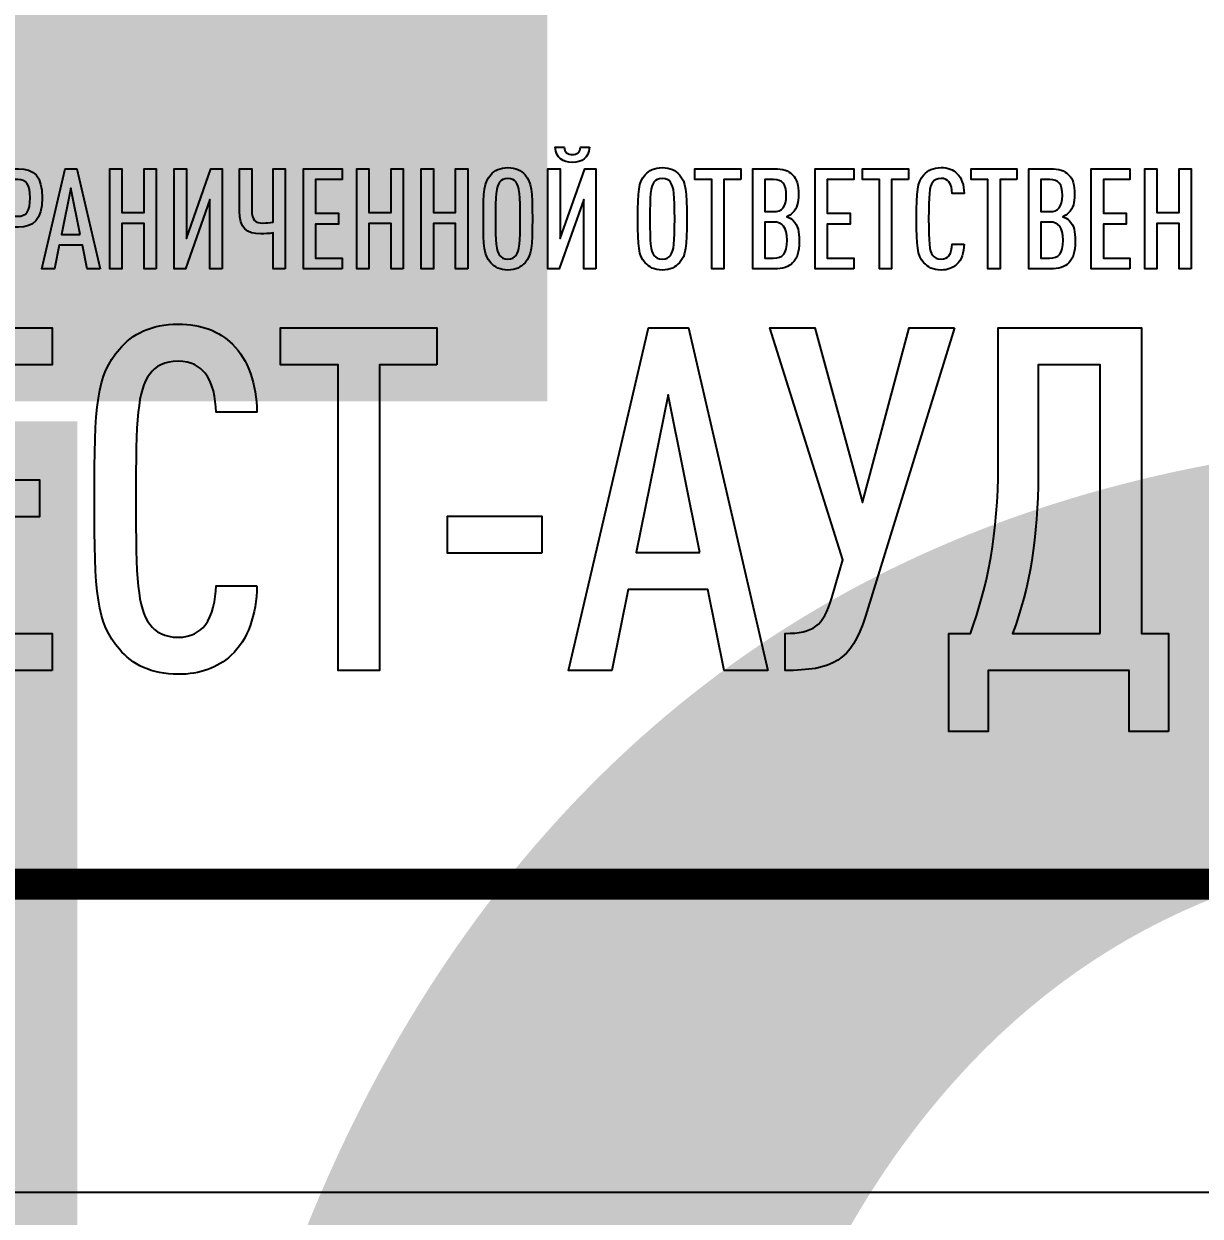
# Model space of a CAD drawing. Header units: metres. Extents: x 1981 to 7362, y 1229 to 3678.
# Drawn here: x 4495.74 to 4514.81, y 2875.72 to 2895.04 of the extents above; entities that cross this region are included whole.
import ezdxf
from ezdxf.enums import TextEntityAlignment as Align

# ---------------------------------------------------------------- set-up
doc = ezdxf.new("R2018")
doc.units = ezdxf.units.M
doc.layers.add('layer 1', color=7, linetype='Continuous')
doc.layers.add('Форматы', color=7, linetype='Continuous')
doc.styles.add('GOST-2.304_Type-B', font='GOST Common.ttf')
doc.styles.get("Standard").update_dxf_attribs({"font": 'GOST Common.ttf'})

# ---------------------------------------------------------------- blocks, each defined once
blk = doc.blocks.new('Лого')
at = {"layer": 'layer 1', "color": 159}
for points, knots in [([(6.6198, 2.3792), (6.6198, 2.3792), (6.5883, 2.3792), (6.5883, 2.3792), (6.5883, 2.3792), (6.5862, 2.3604), (6.5751, 2.3523), (6.5583, 2.3523), (6.5583, 2.3523), (6.5415, 2.3523), (6.5304, 2.3604), (6.5283, 2.3792), (6.5283, 2.3792), (6.5283, 2.3792), (6.4968, 2.3792), (6.4968, 2.3792), (6.4968, 2.3792), (6.4994, 2.3391), (6.5243, 2.3239), (6.5583, 2.3239), (6.5583, 2.3239), (6.5923, 2.3239), (6.6172, 2.3391), (6.6198, 2.3792)], [0, 0, 0, 0, 0.142857, 0.142857, 0.142857, 0.142857, 0.285714, 0.285714, 0.285714, 0.285714, 0.428571, 0.428571, 0.428571, 0.428571, 0.571429, 0.571429, 0.571429, 0.571429, 0.714286, 0.714286, 0.714286, 0.714286, 1, 1, 1, 1]), ([(4.6455, 2.1959), (4.6455, 2.2761), (4.6145, 2.3015), (4.5596, 2.3015), (4.5596, 2.3015), (4.5596, 2.3015), (4.4784, 2.3015), (4.4784, 2.3015), (4.4784, 2.3015), (4.4784, 2.3015), (4.4784, 1.9399), (4.4784, 1.9399), (4.4784, 1.9399), (4.4784, 1.9399), (4.522, 1.9399), (4.522, 1.9399), (4.522, 1.9399), (4.522, 1.9399), (4.522, 2.0907), (4.522, 2.0907), (4.522, 2.0907), (4.522, 2.0907), (4.5596, 2.0907), (4.5596, 2.0907), (4.5596, 2.0907), (4.6135, 2.0907), (4.6455, 2.1166), (4.6455, 2.1959)], [0, 0, 0, 0, 0.125, 0.125, 0.125, 0.125, 0.25, 0.25, 0.25, 0.25, 0.375, 0.375, 0.375, 0.375, 0.5, 0.5, 0.5, 0.5, 0.625, 0.625, 0.625, 0.625, 0.75, 0.75, 0.75, 0.75, 1, 1, 1, 1]), ([(4.8542, 1.9399), (4.8542, 1.9399), (4.7704, 2.3015), (4.7704, 2.3015), (4.7704, 2.3015), (4.7704, 2.3015), (4.7283, 2.3015), (4.7283, 2.3015), (4.7283, 2.3015), (4.7283, 2.3015), (4.6439, 1.9399), (4.6439, 1.9399), (4.6439, 1.9399), (4.6439, 1.9399), (4.6897, 1.9399), (4.6897, 1.9399), (4.6897, 1.9399), (4.6897, 1.9399), (4.7069, 2.0252), (4.7069, 2.0252), (4.7069, 2.0252), (4.7069, 2.0252), (4.7907, 2.0252), (4.7907, 2.0252), (4.7907, 2.0252), (4.7907, 2.0252), (4.808, 1.9399), (4.808, 1.9399), (4.808, 1.9399), (4.808, 1.9399), (4.8542, 1.9399), (4.8542, 1.9399)], [0, 0, 0, 0, 0.111111, 0.111111, 0.111111, 0.111111, 0.222222, 0.222222, 0.222222, 0.222222, 0.333333, 0.333333, 0.333333, 0.333333, 0.444444, 0.444444, 0.444444, 0.444444, 0.555556, 0.555556, 0.555556, 0.555556, 0.666667, 0.666667, 0.666667, 0.666667, 0.777778, 0.777778, 0.777778, 0.777778, 1, 1, 1, 1]), ([(5.0569, 1.9399), (5.0569, 1.9399), (5.0569, 2.3015), (5.0569, 2.3015), (5.0569, 2.3015), (5.0569, 2.3015), (5.0132, 2.3015), (5.0132, 2.3015), (5.0132, 2.3015), (5.0132, 2.3015), (5.0132, 2.1436), (5.0132, 2.1436), (5.0132, 2.1436), (5.0132, 2.1436), (4.933, 2.1436), (4.933, 2.1436), (4.933, 2.1436), (4.933, 2.1436), (4.933, 2.3015), (4.933, 2.3015), (4.933, 2.3015), (4.933, 2.3015), (4.8893, 2.3015), (4.8893, 2.3015), (4.8893, 2.3015), (4.8893, 2.3015), (4.8893, 1.9399), (4.8893, 1.9399), (4.8893, 1.9399), (4.8893, 1.9399), (4.933, 1.9399), (4.933, 1.9399), (4.933, 1.9399), (4.933, 1.9399), (4.933, 2.1039), (4.933, 2.1039), (4.933, 2.1039), (4.933, 2.1039), (5.0132, 2.1039), (5.0132, 2.1039), (5.0132, 2.1039), (5.0132, 2.1039), (5.0132, 1.9399), (5.0132, 1.9399), (5.0132, 1.9399), (5.0132, 1.9399), (5.0569, 1.9399), (5.0569, 1.9399)], [0, 0, 0, 0, 0.076923, 0.076923, 0.076923, 0.076923, 0.153846, 0.153846, 0.153846, 0.153846, 0.230769, 0.230769, 0.230769, 0.230769, 0.307692, 0.307692, 0.307692, 0.307692, 0.384615, 0.384615, 0.384615, 0.384615, 0.461538, 0.461538, 0.461538, 0.461538, 0.538462, 0.538462, 0.538462, 0.538462, 0.615385, 0.615385, 0.615385, 0.615385, 0.692308, 0.692308, 0.692308, 0.692308, 0.769231, 0.769231, 0.769231, 0.769231, 0.846154, 0.846154, 0.846154, 0.846154, 1, 1, 1, 1]), ([(5.2946, 1.9399), (5.2946, 1.9399), (5.2946, 2.3015), (5.2946, 2.3015), (5.2946, 2.3015), (5.2946, 2.3015), (5.2545, 2.3015), (5.2545, 2.3015), (5.2545, 2.3015), (5.2545, 2.3015), (5.1656, 2.0501), (5.1656, 2.0501), (5.1656, 2.0501), (5.1656, 2.0501), (5.1656, 2.3015), (5.1656, 2.3015), (5.1656, 2.3015), (5.1656, 2.3015), (5.1219, 2.3015), (5.1219, 2.3015), (5.1219, 2.3015), (5.1219, 2.3015), (5.1219, 1.9399), (5.1219, 1.9399), (5.1219, 1.9399), (5.1219, 1.9399), (5.1625, 1.9399), (5.1625, 1.9399), (5.1625, 1.9399), (5.1625, 1.9399), (5.2509, 2.1908), (5.2509, 2.1908), (5.2509, 2.1908), (5.2509, 2.1908), (5.2509, 1.9399), (5.2509, 1.9399), (5.2509, 1.9399), (5.2509, 1.9399), (5.2946, 1.9399), (5.2946, 1.9399)], [0, 0, 0, 0, 0.090909, 0.090909, 0.090909, 0.090909, 0.181818, 0.181818, 0.181818, 0.181818, 0.272727, 0.272727, 0.272727, 0.272727, 0.363636, 0.363636, 0.363636, 0.363636, 0.454545, 0.454545, 0.454545, 0.454545, 0.545455, 0.545455, 0.545455, 0.545455, 0.636364, 0.636364, 0.636364, 0.636364, 0.727273, 0.727273, 0.727273, 0.727273, 0.818182, 0.818182, 0.818182, 0.818182, 1, 1, 1, 1]), ([(5.5227, 1.9399), (5.5227, 1.9399), (5.5227, 2.3015), (5.5227, 2.3015), (5.5227, 2.3015), (5.5227, 2.3015), (5.479, 2.3015), (5.479, 2.3015), (5.479, 2.3015), (5.479, 2.3015), (5.479, 2.1085), (5.479, 2.1085), (5.479, 2.1085), (5.4658, 2.1065), (5.4546, 2.1055), (5.4404, 2.1055), (5.4404, 2.1055), (5.4165, 2.1055), (5.4013, 2.1141), (5.4013, 2.1532), (5.4013, 2.1532), (5.4013, 2.1532), (5.4013, 2.3015), (5.4013, 2.3015), (5.4013, 2.3015), (5.4013, 2.3015), (5.3576, 2.3015), (5.3576, 2.3015), (5.3576, 2.3015), (5.3576, 2.3015), (5.3576, 2.1486), (5.3576, 2.1486), (5.3576, 2.1486), (5.3576, 2.0867), (5.384, 2.0664), (5.4338, 2.0664), (5.4338, 2.0664), (5.4485, 2.0664), (5.4627, 2.0674), (5.479, 2.0699), (5.479, 2.0699), (5.479, 2.0699), (5.479, 1.9399), (5.479, 1.9399), (5.479, 1.9399), (5.479, 1.9399), (5.5227, 1.9399), (5.5227, 1.9399)], [0, 0, 0, 0, 0.076923, 0.076923, 0.076923, 0.076923, 0.153846, 0.153846, 0.153846, 0.153846, 0.230769, 0.230769, 0.230769, 0.230769, 0.307692, 0.307692, 0.307692, 0.307692, 0.384615, 0.384615, 0.384615, 0.384615, 0.461538, 0.461538, 0.461538, 0.461538, 0.538462, 0.538462, 0.538462, 0.538462, 0.615385, 0.615385, 0.615385, 0.615385, 0.692308, 0.692308, 0.692308, 0.692308, 0.769231, 0.769231, 0.769231, 0.769231, 0.846154, 0.846154, 0.846154, 0.846154, 1, 1, 1, 1]), ([(5.7273, 1.9399), (5.7273, 1.9399), (5.7273, 1.979), (5.7273, 1.979), (5.7273, 1.979), (5.7273, 1.979), (5.6314, 1.979), (5.6314, 1.979), (5.6314, 1.979), (5.6314, 1.979), (5.6314, 2.1019), (5.6314, 2.1019), (5.6314, 2.1019), (5.6314, 2.1019), (5.7141, 2.1019), (5.7141, 2.1019), (5.7141, 2.1019), (5.7141, 2.1019), (5.7141, 2.141), (5.7141, 2.141), (5.7141, 2.141), (5.7141, 2.141), (5.6314, 2.141), (5.6314, 2.141), (5.6314, 2.141), (5.6314, 2.141), (5.6314, 2.2624), (5.6314, 2.2624), (5.6314, 2.2624), (5.6314, 2.2624), (5.7273, 2.2624), (5.7273, 2.2624), (5.7273, 2.2624), (5.7273, 2.2624), (5.7273, 2.3015), (5.7273, 2.3015), (5.7273, 2.3015), (5.7273, 2.3015), (5.5877, 2.3015), (5.5877, 2.3015), (5.5877, 2.3015), (5.5877, 2.3015), (5.5877, 1.9399), (5.5877, 1.9399), (5.5877, 1.9399), (5.5877, 1.9399), (5.7273, 1.9399), (5.7273, 1.9399)], [0, 0, 0, 0, 0.076923, 0.076923, 0.076923, 0.076923, 0.153846, 0.153846, 0.153846, 0.153846, 0.230769, 0.230769, 0.230769, 0.230769, 0.307692, 0.307692, 0.307692, 0.307692, 0.384615, 0.384615, 0.384615, 0.384615, 0.461538, 0.461538, 0.461538, 0.461538, 0.538462, 0.538462, 0.538462, 0.538462, 0.615385, 0.615385, 0.615385, 0.615385, 0.692308, 0.692308, 0.692308, 0.692308, 0.769231, 0.769231, 0.769231, 0.769231, 0.846154, 0.846154, 0.846154, 0.846154, 1, 1, 1, 1]), ([(5.9483, 1.9399), (5.9483, 1.9399), (5.9483, 2.3015), (5.9483, 2.3015), (5.9483, 2.3015), (5.9483, 2.3015), (5.9046, 2.3015), (5.9046, 2.3015), (5.9046, 2.3015), (5.9046, 2.3015), (5.9046, 2.1436), (5.9046, 2.1436), (5.9046, 2.1436), (5.9046, 2.1436), (5.8244, 2.1436), (5.8244, 2.1436), (5.8244, 2.1436), (5.8244, 2.1436), (5.8244, 2.3015), (5.8244, 2.3015), (5.8244, 2.3015), (5.8244, 2.3015), (5.7807, 2.3015), (5.7807, 2.3015), (5.7807, 2.3015), (5.7807, 2.3015), (5.7807, 1.9399), (5.7807, 1.9399), (5.7807, 1.9399), (5.7807, 1.9399), (5.8244, 1.9399), (5.8244, 1.9399), (5.8244, 1.9399), (5.8244, 1.9399), (5.8244, 2.1039), (5.8244, 2.1039), (5.8244, 2.1039), (5.8244, 2.1039), (5.9046, 2.1039), (5.9046, 2.1039), (5.9046, 2.1039), (5.9046, 2.1039), (5.9046, 1.9399), (5.9046, 1.9399), (5.9046, 1.9399), (5.9046, 1.9399), (5.9483, 1.9399), (5.9483, 1.9399)], [0, 0, 0, 0, 0.076923, 0.076923, 0.076923, 0.076923, 0.153846, 0.153846, 0.153846, 0.153846, 0.230769, 0.230769, 0.230769, 0.230769, 0.307692, 0.307692, 0.307692, 0.307692, 0.384615, 0.384615, 0.384615, 0.384615, 0.461538, 0.461538, 0.461538, 0.461538, 0.538462, 0.538462, 0.538462, 0.538462, 0.615385, 0.615385, 0.615385, 0.615385, 0.692308, 0.692308, 0.692308, 0.692308, 0.769231, 0.769231, 0.769231, 0.769231, 0.846154, 0.846154, 0.846154, 0.846154, 1, 1, 1, 1]), ([(6.1809, 1.9399), (6.1809, 1.9399), (6.1809, 2.3015), (6.1809, 2.3015), (6.1809, 2.3015), (6.1809, 2.3015), (6.1372, 2.3015), (6.1372, 2.3015), (6.1372, 2.3015), (6.1372, 2.3015), (6.1372, 2.1436), (6.1372, 2.1436), (6.1372, 2.1436), (6.1372, 2.1436), (6.057, 2.1436), (6.057, 2.1436), (6.057, 2.1436), (6.057, 2.1436), (6.057, 2.3015), (6.057, 2.3015), (6.057, 2.3015), (6.057, 2.3015), (6.0133, 2.3015), (6.0133, 2.3015), (6.0133, 2.3015), (6.0133, 2.3015), (6.0133, 1.9399), (6.0133, 1.9399), (6.0133, 1.9399), (6.0133, 1.9399), (6.057, 1.9399), (6.057, 1.9399), (6.057, 1.9399), (6.057, 1.9399), (6.057, 2.1039), (6.057, 2.1039), (6.057, 2.1039), (6.057, 2.1039), (6.1372, 2.1039), (6.1372, 2.1039), (6.1372, 2.1039), (6.1372, 2.1039), (6.1372, 1.9399), (6.1372, 1.9399), (6.1372, 1.9399), (6.1372, 1.9399), (6.1809, 1.9399), (6.1809, 1.9399)], [0, 0, 0, 0, 0.076923, 0.076923, 0.076923, 0.076923, 0.153846, 0.153846, 0.153846, 0.153846, 0.230769, 0.230769, 0.230769, 0.230769, 0.307692, 0.307692, 0.307692, 0.307692, 0.384615, 0.384615, 0.384615, 0.384615, 0.461538, 0.461538, 0.461538, 0.461538, 0.538462, 0.538462, 0.538462, 0.538462, 0.615385, 0.615385, 0.615385, 0.615385, 0.692308, 0.692308, 0.692308, 0.692308, 0.769231, 0.769231, 0.769231, 0.769231, 0.846154, 0.846154, 0.846154, 0.846154, 1, 1, 1, 1]), ([(6.4141, 2.1207), (6.4141, 2.2208), (6.411, 2.2533), (6.3877, 2.2792), (6.3877, 2.2792), (6.3734, 2.2949), (6.3541, 2.3056), (6.3257, 2.3056), (6.3257, 2.3056), (6.2972, 2.3056), (6.2779, 2.2949), (6.2637, 2.2792), (6.2637, 2.2792), (6.2404, 2.2533), (6.2373, 2.2208), (6.2373, 2.1207), (6.2373, 2.1207), (6.2373, 2.0206), (6.2404, 1.9881), (6.2637, 1.9622), (6.2637, 1.9622), (6.2779, 1.9465), (6.2972, 1.9358), (6.3257, 1.9358), (6.3257, 1.9358), (6.3541, 1.9358), (6.3734, 1.9465), (6.3877, 1.9622), (6.3877, 1.9622), (6.411, 1.9881), (6.4141, 2.0206), (6.4141, 2.1207)], [0, 0, 0, 0, 0.111111, 0.111111, 0.111111, 0.111111, 0.222222, 0.222222, 0.222222, 0.222222, 0.333333, 0.333333, 0.333333, 0.333333, 0.444444, 0.444444, 0.444444, 0.444444, 0.555556, 0.555556, 0.555556, 0.555556, 0.666667, 0.666667, 0.666667, 0.666667, 0.777778, 0.777778, 0.777778, 0.777778, 1, 1, 1, 1]), ([(6.6431, 1.9399), (6.6431, 1.9399), (6.6431, 2.3015), (6.6431, 2.3015), (6.6431, 2.3015), (6.6431, 2.3015), (6.603, 2.3015), (6.603, 2.3015), (6.603, 2.3015), (6.603, 2.3015), (6.5141, 2.0501), (6.5141, 2.0501), (6.5141, 2.0501), (6.5141, 2.0501), (6.5141, 2.3015), (6.5141, 2.3015), (6.5141, 2.3015), (6.5141, 2.3015), (6.4704, 2.3015), (6.4704, 2.3015), (6.4704, 2.3015), (6.4704, 2.3015), (6.4704, 1.9399), (6.4704, 1.9399), (6.4704, 1.9399), (6.4704, 1.9399), (6.5111, 1.9399), (6.5111, 1.9399), (6.5111, 1.9399), (6.5111, 1.9399), (6.5994, 2.1908), (6.5994, 2.1908), (6.5994, 2.1908), (6.5994, 2.1908), (6.5994, 1.9399), (6.5994, 1.9399), (6.5994, 1.9399), (6.5994, 1.9399), (6.6431, 1.9399), (6.6431, 1.9399)], [0, 0, 0, 0, 0.090909, 0.090909, 0.090909, 0.090909, 0.181818, 0.181818, 0.181818, 0.181818, 0.272727, 0.272727, 0.272727, 0.272727, 0.363636, 0.363636, 0.363636, 0.363636, 0.454545, 0.454545, 0.454545, 0.454545, 0.545455, 0.545455, 0.545455, 0.545455, 0.636364, 0.636364, 0.636364, 0.636364, 0.727273, 0.727273, 0.727273, 0.727273, 0.818182, 0.818182, 0.818182, 0.818182, 1, 1, 1, 1]), ([(6.9712, 2.1207), (6.9712, 2.2208), (6.9682, 2.2533), (6.9448, 2.2792), (6.9448, 2.2792), (6.9306, 2.2949), (6.9113, 2.3056), (6.8829, 2.3056), (6.8829, 2.3056), (6.8544, 2.3056), (6.8351, 2.2949), (6.8209, 2.2792), (6.8209, 2.2792), (6.7975, 2.2533), (6.7945, 2.2208), (6.7945, 2.1207), (6.7945, 2.1207), (6.7945, 2.0206), (6.7975, 1.9881), (6.8209, 1.9622), (6.8209, 1.9622), (6.8351, 1.9465), (6.8544, 1.9358), (6.8829, 1.9358), (6.8829, 1.9358), (6.9113, 1.9358), (6.9306, 1.9465), (6.9448, 1.9622), (6.9448, 1.9622), (6.9682, 1.9881), (6.9712, 2.0206), (6.9712, 2.1207)], [0, 0, 0, 0, 0.111111, 0.111111, 0.111111, 0.111111, 0.222222, 0.222222, 0.222222, 0.222222, 0.333333, 0.333333, 0.333333, 0.333333, 0.444444, 0.444444, 0.444444, 0.444444, 0.555556, 0.555556, 0.555556, 0.555556, 0.666667, 0.666667, 0.666667, 0.666667, 0.777778, 0.777778, 0.777778, 0.777778, 1, 1, 1, 1]), ([(7.1658, 2.2624), (7.1658, 2.2624), (7.1658, 2.3015), (7.1658, 2.3015), (7.1658, 2.3015), (7.1658, 2.3015), (7.0007, 2.3015), (7.0007, 2.3015), (7.0007, 2.3015), (7.0007, 2.3015), (7.0007, 2.2624), (7.0007, 2.2624), (7.0007, 2.2624), (7.0007, 2.2624), (7.0617, 2.2624), (7.0617, 2.2624), (7.0617, 2.2624), (7.0617, 2.2624), (7.0617, 1.9399), (7.0617, 1.9399), (7.0617, 1.9399), (7.0617, 1.9399), (7.1053, 1.9399), (7.1053, 1.9399), (7.1053, 1.9399), (7.1053, 1.9399), (7.1053, 2.2624), (7.1053, 2.2624), (7.1053, 2.2624), (7.1053, 2.2624), (7.1658, 2.2624), (7.1658, 2.2624)], [0, 0, 0, 0, 0.111111, 0.111111, 0.111111, 0.111111, 0.222222, 0.222222, 0.222222, 0.222222, 0.333333, 0.333333, 0.333333, 0.333333, 0.444444, 0.444444, 0.444444, 0.444444, 0.555556, 0.555556, 0.555556, 0.555556, 0.666667, 0.666667, 0.666667, 0.666667, 0.777778, 0.777778, 0.777778, 0.777778, 1, 1, 1, 1]), ([(7.3766, 2.0415), (7.3766, 2.0725), (7.3735, 2.0968), (7.3547, 2.1151), (7.3547, 2.1151), (7.3486, 2.1207), (7.3405, 2.1258), (7.3324, 2.1283), (7.3324, 2.1283), (7.3395, 2.1314), (7.3466, 2.1359), (7.3527, 2.142), (7.3527, 2.142), (7.3705, 2.1593), (7.374, 2.1806), (7.374, 2.2065), (7.374, 2.2065), (7.374, 2.2457), (7.3684, 2.2634), (7.3527, 2.2797), (7.3527, 2.2797), (7.338, 2.2949), (7.3187, 2.3015), (7.2867, 2.3015), (7.2867, 2.3015), (7.2867, 2.3015), (7.209, 2.3015), (7.209, 2.3015), (7.209, 2.3015), (7.209, 2.3015), (7.209, 1.9399), (7.209, 1.9399), (7.209, 1.9399), (7.209, 1.9399), (7.2867, 1.9399), (7.2867, 1.9399), (7.2867, 1.9399), (7.3187, 1.9399), (7.3385, 1.9465), (7.3532, 1.9617), (7.3532, 1.9617), (7.3695, 1.9785), (7.3766, 1.9978), (7.3766, 2.0415)], [0, 0, 0, 0, 0.083333, 0.083333, 0.083333, 0.083333, 0.166667, 0.166667, 0.166667, 0.166667, 0.25, 0.25, 0.25, 0.25, 0.333333, 0.333333, 0.333333, 0.333333, 0.416667, 0.416667, 0.416667, 0.416667, 0.5, 0.5, 0.5, 0.5, 0.583333, 0.583333, 0.583333, 0.583333, 0.666667, 0.666667, 0.666667, 0.666667, 0.75, 0.75, 0.75, 0.75, 0.833333, 0.833333, 0.833333, 0.833333, 1, 1, 1, 1]), ([(7.5741, 1.9399), (7.5741, 1.9399), (7.5741, 1.979), (7.5741, 1.979), (7.5741, 1.979), (7.5741, 1.979), (7.4782, 1.979), (7.4782, 1.979), (7.4782, 1.979), (7.4782, 1.979), (7.4782, 2.1019), (7.4782, 2.1019), (7.4782, 2.1019), (7.4782, 2.1019), (7.5609, 2.1019), (7.5609, 2.1019), (7.5609, 2.1019), (7.5609, 2.1019), (7.5609, 2.141), (7.5609, 2.141), (7.5609, 2.141), (7.5609, 2.141), (7.4782, 2.141), (7.4782, 2.141), (7.4782, 2.141), (7.4782, 2.141), (7.4782, 2.2624), (7.4782, 2.2624), (7.4782, 2.2624), (7.4782, 2.2624), (7.5741, 2.2624), (7.5741, 2.2624), (7.5741, 2.2624), (7.5741, 2.2624), (7.5741, 2.3015), (7.5741, 2.3015), (7.5741, 2.3015), (7.5741, 2.3015), (7.4345, 2.3015), (7.4345, 2.3015), (7.4345, 2.3015), (7.4345, 2.3015), (7.4345, 1.9399), (7.4345, 1.9399), (7.4345, 1.9399), (7.4345, 1.9399), (7.5741, 1.9399), (7.5741, 1.9399)], [0, 0, 0, 0, 0.076923, 0.076923, 0.076923, 0.076923, 0.153846, 0.153846, 0.153846, 0.153846, 0.230769, 0.230769, 0.230769, 0.230769, 0.307692, 0.307692, 0.307692, 0.307692, 0.384615, 0.384615, 0.384615, 0.384615, 0.461538, 0.461538, 0.461538, 0.461538, 0.538462, 0.538462, 0.538462, 0.538462, 0.615385, 0.615385, 0.615385, 0.615385, 0.692308, 0.692308, 0.692308, 0.692308, 0.769231, 0.769231, 0.769231, 0.769231, 0.846154, 0.846154, 0.846154, 0.846154, 1, 1, 1, 1]), ([(7.7707, 2.2624), (7.7707, 2.2624), (7.7707, 2.3015), (7.7707, 2.3015), (7.7707, 2.3015), (7.7707, 2.3015), (7.6056, 2.3015), (7.6056, 2.3015), (7.6056, 2.3015), (7.6056, 2.3015), (7.6056, 2.2624), (7.6056, 2.2624), (7.6056, 2.2624), (7.6056, 2.2624), (7.6666, 2.2624), (7.6666, 2.2624), (7.6666, 2.2624), (7.6666, 2.2624), (7.6666, 1.9399), (7.6666, 1.9399), (7.6666, 1.9399), (7.6666, 1.9399), (7.7103, 1.9399), (7.7103, 1.9399), (7.7103, 1.9399), (7.7103, 1.9399), (7.7103, 2.2624), (7.7103, 2.2624), (7.7103, 2.2624), (7.7103, 2.2624), (7.7707, 2.2624), (7.7707, 2.2624)], [0, 0, 0, 0, 0.111111, 0.111111, 0.111111, 0.111111, 0.222222, 0.222222, 0.222222, 0.222222, 0.333333, 0.333333, 0.333333, 0.333333, 0.444444, 0.444444, 0.444444, 0.444444, 0.555556, 0.555556, 0.555556, 0.555556, 0.666667, 0.666667, 0.666667, 0.666667, 0.777778, 0.777778, 0.777778, 0.777778, 1, 1, 1, 1]), ([(7.9719, 2.0293), (7.9719, 2.0293), (7.9287, 2.0293), (7.9287, 2.0293), (7.9287, 2.0293), (7.9282, 2.014), (7.9251, 1.9983), (7.917, 1.9876), (7.917, 1.9876), (7.9114, 1.9805), (7.9023, 1.9749), (7.8886, 1.9749), (7.8886, 1.9749), (7.8743, 1.9749), (7.8647, 1.9805), (7.8586, 1.9886), (7.8586, 1.9886), (7.8459, 2.0059), (7.8439, 2.0349), (7.8439, 2.1207), (7.8439, 2.1207), (7.8439, 2.2065), (7.8459, 2.2355), (7.8586, 2.2528), (7.8586, 2.2528), (7.8647, 2.2609), (7.8743, 2.2665), (7.8886, 2.2665), (7.8886, 2.2665), (7.9023, 2.2665), (7.9114, 2.2609), (7.917, 2.2538), (7.917, 2.2538), (7.9256, 2.2431), (7.9282, 2.2279), (7.9287, 2.2126), (7.9287, 2.2126), (7.9287, 2.2126), (7.9719, 2.2126), (7.9719, 2.2126), (7.9719, 2.2126), (7.9713, 2.2421), (7.9627, 2.268), (7.946, 2.2843), (7.946, 2.2843), (7.9317, 2.298), (7.914, 2.3056), (7.8886, 2.3056), (7.8886, 2.3056), (7.8601, 2.3056), (7.8403, 2.2949), (7.8266, 2.2792), (7.8266, 2.2792), (7.8027, 2.2517), (7.8002, 2.2208), (7.8002, 2.1207), (7.8002, 2.1207), (7.8002, 2.0206), (7.8027, 1.9897), (7.8266, 1.9622), (7.8266, 1.9622), (7.8403, 1.9465), (7.8601, 1.9358), (7.8886, 1.9358), (7.8886, 1.9358), (7.9124, 1.9358), (7.9302, 1.9429), (7.9444, 1.9556), (7.9444, 1.9556), (7.9622, 1.9719), (7.9713, 1.9988), (7.9719, 2.0293)], [0, 0, 0, 0, 0.052632, 0.052632, 0.052632, 0.052632, 0.105263, 0.105263, 0.105263, 0.105263, 0.157895, 0.157895, 0.157895, 0.157895, 0.210526, 0.210526, 0.210526, 0.210526, 0.263158, 0.263158, 0.263158, 0.263158, 0.315789, 0.315789, 0.315789, 0.315789, 0.368421, 0.368421, 0.368421, 0.368421, 0.421053, 0.421053, 0.421053, 0.421053, 0.473684, 0.473684, 0.473684, 0.473684, 0.526316, 0.526316, 0.526316, 0.526316, 0.578947, 0.578947, 0.578947, 0.578947, 0.631579, 0.631579, 0.631579, 0.631579, 0.684211, 0.684211, 0.684211, 0.684211, 0.736842, 0.736842, 0.736842, 0.736842, 0.789474, 0.789474, 0.789474, 0.789474, 0.842105, 0.842105, 0.842105, 0.842105, 0.894737, 0.894737, 0.894737, 0.894737, 1, 1, 1, 1]), ([(8.1618, 2.2624), (8.1618, 2.2624), (8.1618, 2.3015), (8.1618, 2.3015), (8.1618, 2.3015), (8.1618, 2.3015), (7.9967, 2.3015), (7.9967, 2.3015), (7.9967, 2.3015), (7.9967, 2.3015), (7.9967, 2.2624), (7.9967, 2.2624), (7.9967, 2.2624), (7.9967, 2.2624), (8.0577, 2.2624), (8.0577, 2.2624), (8.0577, 2.2624), (8.0577, 2.2624), (8.0577, 1.9399), (8.0577, 1.9399), (8.0577, 1.9399), (8.0577, 1.9399), (8.1014, 1.9399), (8.1014, 1.9399), (8.1014, 1.9399), (8.1014, 1.9399), (8.1014, 2.2624), (8.1014, 2.2624), (8.1014, 2.2624), (8.1014, 2.2624), (8.1618, 2.2624), (8.1618, 2.2624)], [0, 0, 0, 0, 0.111111, 0.111111, 0.111111, 0.111111, 0.222222, 0.222222, 0.222222, 0.222222, 0.333333, 0.333333, 0.333333, 0.333333, 0.444444, 0.444444, 0.444444, 0.444444, 0.555556, 0.555556, 0.555556, 0.555556, 0.666667, 0.666667, 0.666667, 0.666667, 0.777778, 0.777778, 0.777778, 0.777778, 1, 1, 1, 1]), ([(8.3726, 2.0415), (8.3726, 2.0725), (8.3696, 2.0968), (8.3508, 2.1151), (8.3508, 2.1151), (8.3447, 2.1207), (8.3365, 2.1258), (8.3284, 2.1283), (8.3284, 2.1283), (8.3355, 2.1314), (8.3426, 2.1359), (8.3487, 2.142), (8.3487, 2.142), (8.3665, 2.1593), (8.3701, 2.1806), (8.3701, 2.2065), (8.3701, 2.2065), (8.3701, 2.2457), (8.3645, 2.2634), (8.3487, 2.2797), (8.3487, 2.2797), (8.334, 2.2949), (8.3147, 2.3015), (8.2827, 2.3015), (8.2827, 2.3015), (8.2827, 2.3015), (8.205, 2.3015), (8.205, 2.3015), (8.205, 2.3015), (8.205, 2.3015), (8.205, 1.9399), (8.205, 1.9399), (8.205, 1.9399), (8.205, 1.9399), (8.2827, 1.9399), (8.2827, 1.9399), (8.2827, 1.9399), (8.3147, 1.9399), (8.3345, 1.9465), (8.3492, 1.9617), (8.3492, 1.9617), (8.3655, 1.9785), (8.3726, 1.9978), (8.3726, 2.0415)], [0, 0, 0, 0, 0.083333, 0.083333, 0.083333, 0.083333, 0.166667, 0.166667, 0.166667, 0.166667, 0.25, 0.25, 0.25, 0.25, 0.333333, 0.333333, 0.333333, 0.333333, 0.416667, 0.416667, 0.416667, 0.416667, 0.5, 0.5, 0.5, 0.5, 0.583333, 0.583333, 0.583333, 0.583333, 0.666667, 0.666667, 0.666667, 0.666667, 0.75, 0.75, 0.75, 0.75, 0.833333, 0.833333, 0.833333, 0.833333, 1, 1, 1, 1]), ([(8.5702, 1.9399), (8.5702, 1.9399), (8.5702, 1.979), (8.5702, 1.979), (8.5702, 1.979), (8.5702, 1.979), (8.4742, 1.979), (8.4742, 1.979), (8.4742, 1.979), (8.4742, 1.979), (8.4742, 2.1019), (8.4742, 2.1019), (8.4742, 2.1019), (8.4742, 2.1019), (8.557, 2.1019), (8.557, 2.1019), (8.557, 2.1019), (8.557, 2.1019), (8.557, 2.141), (8.557, 2.141), (8.557, 2.141), (8.557, 2.141), (8.4742, 2.141), (8.4742, 2.141), (8.4742, 2.141), (8.4742, 2.141), (8.4742, 2.2624), (8.4742, 2.2624), (8.4742, 2.2624), (8.4742, 2.2624), (8.5702, 2.2624), (8.5702, 2.2624), (8.5702, 2.2624), (8.5702, 2.2624), (8.5702, 2.3015), (8.5702, 2.3015), (8.5702, 2.3015), (8.5702, 2.3015), (8.4305, 2.3015), (8.4305, 2.3015), (8.4305, 2.3015), (8.4305, 2.3015), (8.4305, 1.9399), (8.4305, 1.9399), (8.4305, 1.9399), (8.4305, 1.9399), (8.5702, 1.9399), (8.5702, 1.9399)], [0, 0, 0, 0, 0.076923, 0.076923, 0.076923, 0.076923, 0.153846, 0.153846, 0.153846, 0.153846, 0.230769, 0.230769, 0.230769, 0.230769, 0.307692, 0.307692, 0.307692, 0.307692, 0.384615, 0.384615, 0.384615, 0.384615, 0.461538, 0.461538, 0.461538, 0.461538, 0.538462, 0.538462, 0.538462, 0.538462, 0.615385, 0.615385, 0.615385, 0.615385, 0.692308, 0.692308, 0.692308, 0.692308, 0.769231, 0.769231, 0.769231, 0.769231, 0.846154, 0.846154, 0.846154, 0.846154, 1, 1, 1, 1]), ([(8.7911, 1.9399), (8.7911, 1.9399), (8.7911, 2.3015), (8.7911, 2.3015), (8.7911, 2.3015), (8.7911, 2.3015), (8.7474, 2.3015), (8.7474, 2.3015), (8.7474, 2.3015), (8.7474, 2.3015), (8.7474, 2.1436), (8.7474, 2.1436), (8.7474, 2.1436), (8.7474, 2.1436), (8.6672, 2.1436), (8.6672, 2.1436), (8.6672, 2.1436), (8.6672, 2.1436), (8.6672, 2.3015), (8.6672, 2.3015), (8.6672, 2.3015), (8.6672, 2.3015), (8.6235, 2.3015), (8.6235, 2.3015), (8.6235, 2.3015), (8.6235, 2.3015), (8.6235, 1.9399), (8.6235, 1.9399), (8.6235, 1.9399), (8.6235, 1.9399), (8.6672, 1.9399), (8.6672, 1.9399), (8.6672, 1.9399), (8.6672, 1.9399), (8.6672, 2.1039), (8.6672, 2.1039), (8.6672, 2.1039), (8.6672, 2.1039), (8.7474, 2.1039), (8.7474, 2.1039), (8.7474, 2.1039), (8.7474, 2.1039), (8.7474, 1.9399), (8.7474, 1.9399), (8.7474, 1.9399), (8.7474, 1.9399), (8.7911, 1.9399), (8.7911, 1.9399)], [0, 0, 0, 0, 0.076923, 0.076923, 0.076923, 0.076923, 0.153846, 0.153846, 0.153846, 0.153846, 0.230769, 0.230769, 0.230769, 0.230769, 0.307692, 0.307692, 0.307692, 0.307692, 0.384615, 0.384615, 0.384615, 0.384615, 0.461538, 0.461538, 0.461538, 0.461538, 0.538462, 0.538462, 0.538462, 0.538462, 0.615385, 0.615385, 0.615385, 0.615385, 0.692308, 0.692308, 0.692308, 0.692308, 0.769231, 0.769231, 0.769231, 0.769231, 0.846154, 0.846154, 0.846154, 0.846154, 1, 1, 1, 1]), ([(4.6018, 2.1959), (4.6018, 2.1476), (4.5876, 2.1298), (4.5581, 2.1298), (4.5581, 2.1298), (4.5581, 2.1298), (4.522, 2.1298), (4.522, 2.1298), (4.522, 2.1298), (4.522, 2.1298), (4.522, 2.2624), (4.522, 2.2624), (4.522, 2.2624), (4.522, 2.2624), (4.5581, 2.2624), (4.5581, 2.2624), (4.5581, 2.2624), (4.5876, 2.2624), (4.6018, 2.2446), (4.6018, 2.1959)], [0, 0, 0, 0, 0.166667, 0.166667, 0.166667, 0.166667, 0.333333, 0.333333, 0.333333, 0.333333, 0.5, 0.5, 0.5, 0.5, 0.666667, 0.666667, 0.666667, 0.666667, 1, 1, 1, 1]), ([(6.3704, 2.1207), (6.3704, 2.0349), (6.3678, 2.0059), (6.3551, 1.9886), (6.3551, 1.9886), (6.349, 1.9805), (6.3399, 1.9749), (6.3257, 1.9749), (6.3257, 1.9749), (6.3115, 1.9749), (6.3018, 1.9805), (6.2957, 1.9886), (6.2957, 1.9886), (6.283, 2.0059), (6.281, 2.0349), (6.281, 2.1207), (6.281, 2.1207), (6.281, 2.2065), (6.283, 2.2355), (6.2957, 2.2528), (6.2957, 2.2528), (6.3018, 2.2609), (6.3115, 2.2665), (6.3257, 2.2665), (6.3257, 2.2665), (6.3399, 2.2665), (6.349, 2.2609), (6.3551, 2.2528), (6.3551, 2.2528), (6.3678, 2.2355), (6.3704, 2.2065), (6.3704, 2.1207)], [0, 0, 0, 0, 0.111111, 0.111111, 0.111111, 0.111111, 0.222222, 0.222222, 0.222222, 0.222222, 0.333333, 0.333333, 0.333333, 0.333333, 0.444444, 0.444444, 0.444444, 0.444444, 0.555556, 0.555556, 0.555556, 0.555556, 0.666667, 0.666667, 0.666667, 0.666667, 0.777778, 0.777778, 0.777778, 0.777778, 1, 1, 1, 1]), ([(6.9276, 2.1207), (6.9276, 2.0349), (6.925, 2.0059), (6.9123, 1.9886), (6.9123, 1.9886), (6.9062, 1.9805), (6.8971, 1.9749), (6.8829, 1.9749), (6.8829, 1.9749), (6.8686, 1.9749), (6.859, 1.9805), (6.8529, 1.9886), (6.8529, 1.9886), (6.8402, 2.0059), (6.8382, 2.0349), (6.8382, 2.1207), (6.8382, 2.1207), (6.8382, 2.2065), (6.8402, 2.2355), (6.8529, 2.2528), (6.8529, 2.2528), (6.859, 2.2609), (6.8686, 2.2665), (6.8829, 2.2665), (6.8829, 2.2665), (6.8971, 2.2665), (6.9062, 2.2609), (6.9123, 2.2528), (6.9123, 2.2528), (6.925, 2.2355), (6.9276, 2.2065), (6.9276, 2.1207)], [0, 0, 0, 0, 0.111111, 0.111111, 0.111111, 0.111111, 0.222222, 0.222222, 0.222222, 0.222222, 0.333333, 0.333333, 0.333333, 0.333333, 0.444444, 0.444444, 0.444444, 0.444444, 0.555556, 0.555556, 0.555556, 0.555556, 0.666667, 0.666667, 0.666667, 0.666667, 0.777778, 0.777778, 0.777778, 0.777778, 1, 1, 1, 1]), ([(7.3303, 2.2045), (7.3303, 2.1634), (7.3156, 2.1466), (7.2846, 2.1466), (7.2846, 2.1466), (7.2846, 2.1466), (7.2526, 2.1466), (7.2526, 2.1466), (7.2526, 2.1466), (7.2526, 2.1466), (7.2526, 2.2624), (7.2526, 2.2624), (7.2526, 2.2624), (7.2526, 2.2624), (7.2846, 2.2624), (7.2846, 2.2624), (7.2846, 2.2624), (7.3161, 2.2624), (7.3303, 2.2482), (7.3303, 2.2045)], [0, 0, 0, 0, 0.166667, 0.166667, 0.166667, 0.166667, 0.333333, 0.333333, 0.333333, 0.333333, 0.5, 0.5, 0.5, 0.5, 0.666667, 0.666667, 0.666667, 0.666667, 1, 1, 1, 1]), ([(8.3264, 2.2045), (8.3264, 2.1634), (8.3117, 2.1466), (8.2807, 2.1466), (8.2807, 2.1466), (8.2807, 2.1466), (8.2487, 2.1466), (8.2487, 2.1466), (8.2487, 2.1466), (8.2487, 2.1466), (8.2487, 2.2624), (8.2487, 2.2624), (8.2487, 2.2624), (8.2487, 2.2624), (8.2807, 2.2624), (8.2807, 2.2624), (8.2807, 2.2624), (8.3122, 2.2624), (8.3264, 2.2482), (8.3264, 2.2045)], [0, 0, 0, 0, 0.166667, 0.166667, 0.166667, 0.166667, 0.333333, 0.333333, 0.333333, 0.333333, 0.5, 0.5, 0.5, 0.5, 0.666667, 0.666667, 0.666667, 0.666667, 1, 1, 1, 1]), ([(4.7826, 2.0643), (4.7826, 2.0643), (4.7151, 2.0643), (4.7151, 2.0643), (4.7151, 2.0643), (4.7151, 2.0643), (4.7491, 2.2309), (4.7491, 2.2309), (4.7491, 2.2309), (4.7491, 2.2309), (4.7826, 2.0643), (4.7826, 2.0643)], [0, 0, 0, 0, 0.25, 0.25, 0.25, 0.25, 0.5, 0.5, 0.5, 0.5, 1, 1, 1, 1]), ([(7.3329, 2.044), (7.3329, 1.9942), (7.3171, 1.979), (7.2841, 1.979), (7.2841, 1.979), (7.2841, 1.979), (7.2526, 1.979), (7.2526, 1.979), (7.2526, 1.979), (7.2526, 1.979), (7.2526, 2.109), (7.2526, 2.109), (7.2526, 2.109), (7.2526, 2.109), (7.2841, 2.109), (7.2841, 2.109), (7.2841, 2.109), (7.3166, 2.109), (7.3329, 2.0907), (7.3329, 2.044)], [0, 0, 0, 0, 0.166667, 0.166667, 0.166667, 0.166667, 0.333333, 0.333333, 0.333333, 0.333333, 0.5, 0.5, 0.5, 0.5, 0.666667, 0.666667, 0.666667, 0.666667, 1, 1, 1, 1]), ([(8.3289, 2.044), (8.3289, 1.9942), (8.3132, 1.979), (8.2802, 1.979), (8.2802, 1.979), (8.2802, 1.979), (8.2487, 1.979), (8.2487, 1.979), (8.2487, 1.979), (8.2487, 1.979), (8.2487, 2.109), (8.2487, 2.109), (8.2487, 2.109), (8.2487, 2.109), (8.2802, 2.109), (8.2802, 2.109), (8.2802, 2.109), (8.3127, 2.109), (8.3289, 2.0907), (8.3289, 2.044)], [0, 0, 0, 0, 0.166667, 0.166667, 0.166667, 0.166667, 0.333333, 0.333333, 0.333333, 0.333333, 0.5, 0.5, 0.5, 0.5, 0.666667, 0.666667, 0.666667, 0.666667, 1, 1, 1, 1]), ([(4.681, 0.4914), (4.681, 0.4914), (4.681, 0.6251), (4.681, 0.6251), (4.681, 0.6251), (4.681, 0.6251), (4.353, 0.6251), (4.353, 0.6251), (4.353, 0.6251), (4.353, 0.6251), (4.353, 1.0451), (4.353, 1.0451), (4.353, 1.0451), (4.353, 1.0451), (4.6359, 1.0451), (4.6359, 1.0451), (4.6359, 1.0451), (4.6359, 1.0451), (4.6359, 1.1787), (4.6359, 1.1787), (4.6359, 1.1787), (4.6359, 1.1787), (4.353, 1.1787), (4.353, 1.1787), (4.353, 1.1787), (4.353, 1.1787), (4.353, 1.5935), (4.353, 1.5935), (4.353, 1.5935), (4.353, 1.5935), (4.681, 1.5935), (4.681, 1.5935), (4.681, 1.5935), (4.681, 1.5935), (4.681, 1.7272), (4.681, 1.7272), (4.681, 1.7272), (4.681, 1.7272), (4.2037, 1.7272), (4.2037, 1.7272), (4.2037, 1.7272), (4.2037, 1.7272), (4.2037, 0.4914), (4.2037, 0.4914), (4.2037, 0.4914), (4.2037, 0.4914), (4.681, 0.4914), (4.681, 0.4914)], [0, 0, 0, 0, 0.076923, 0.076923, 0.076923, 0.076923, 0.153846, 0.153846, 0.153846, 0.153846, 0.230769, 0.230769, 0.230769, 0.230769, 0.307692, 0.307692, 0.307692, 0.307692, 0.384615, 0.384615, 0.384615, 0.384615, 0.461538, 0.461538, 0.461538, 0.461538, 0.538462, 0.538462, 0.538462, 0.538462, 0.615385, 0.615385, 0.615385, 0.615385, 0.692308, 0.692308, 0.692308, 0.692308, 0.769231, 0.769231, 0.769231, 0.769231, 0.846154, 0.846154, 0.846154, 0.846154, 1, 1, 1, 1]), ([(5.4204, 0.7969), (5.4204, 0.7969), (5.2728, 0.7969), (5.2728, 0.7969), (5.2728, 0.7969), (5.2711, 0.7448), (5.2607, 0.691), (5.2329, 0.6546), (5.2329, 0.6546), (5.2138, 0.6303), (5.1826, 0.6112), (5.1357, 0.6112), (5.1357, 0.6112), (5.0871, 0.6112), (5.0541, 0.6303), (5.0333, 0.658), (5.0333, 0.658), (4.9899, 0.7171), (4.983, 0.816), (4.983, 1.1093), (4.983, 1.1093), (4.983, 1.4026), (4.9899, 1.5015), (5.0333, 1.5606), (5.0333, 1.5606), (5.0541, 1.5883), (5.0871, 1.6074), (5.1357, 1.6074), (5.1357, 1.6074), (5.1826, 1.6074), (5.2138, 1.5883), (5.2329, 1.564), (5.2329, 1.564), (5.2624, 1.5276), (5.2711, 1.4755), (5.2728, 1.4234), (5.2728, 1.4234), (5.2728, 1.4234), (5.4204, 1.4234), (5.4204, 1.4234), (5.4204, 1.4234), (5.4186, 1.5241), (5.3891, 1.6126), (5.3318, 1.6682), (5.3318, 1.6682), (5.2832, 1.715), (5.2225, 1.7411), (5.1357, 1.7411), (5.1357, 1.7411), (5.0385, 1.7411), (4.9708, 1.7046), (4.924, 1.6508), (4.924, 1.6508), (4.8424, 1.5571), (4.8337, 1.4512), (4.8337, 1.1093), (4.8337, 1.1093), (4.8337, 0.7674), (4.8424, 0.6615), (4.924, 0.5678), (4.924, 0.5678), (4.9708, 0.514), (5.0385, 0.4775), (5.1357, 0.4775), (5.1357, 0.4775), (5.2173, 0.4775), (5.278, 0.5018), (5.3266, 0.5452), (5.3266, 0.5452), (5.3874, 0.6008), (5.4186, 0.6928), (5.4204, 0.7969)], [0, 0, 0, 0, 0.052632, 0.052632, 0.052632, 0.052632, 0.105263, 0.105263, 0.105263, 0.105263, 0.157895, 0.157895, 0.157895, 0.157895, 0.210526, 0.210526, 0.210526, 0.210526, 0.263158, 0.263158, 0.263158, 0.263158, 0.315789, 0.315789, 0.315789, 0.315789, 0.368421, 0.368421, 0.368421, 0.368421, 0.421053, 0.421053, 0.421053, 0.421053, 0.473684, 0.473684, 0.473684, 0.473684, 0.526316, 0.526316, 0.526316, 0.526316, 0.578947, 0.578947, 0.578947, 0.578947, 0.631579, 0.631579, 0.631579, 0.631579, 0.684211, 0.684211, 0.684211, 0.684211, 0.736842, 0.736842, 0.736842, 0.736842, 0.789474, 0.789474, 0.789474, 0.789474, 0.842105, 0.842105, 0.842105, 0.842105, 0.894737, 0.894737, 0.894737, 0.894737, 1, 1, 1, 1]), ([(6.0695, 1.5935), (6.0695, 1.5935), (6.0695, 1.7272), (6.0695, 1.7272), (6.0695, 1.7272), (6.0695, 1.7272), (5.5054, 1.7272), (5.5054, 1.7272), (5.5054, 1.7272), (5.5054, 1.7272), (5.5054, 1.5935), (5.5054, 1.5935), (5.5054, 1.5935), (5.5054, 1.5935), (5.7137, 1.5935), (5.7137, 1.5935), (5.7137, 1.5935), (5.7137, 1.5935), (5.7137, 0.4914), (5.7137, 0.4914), (5.7137, 0.4914), (5.7137, 0.4914), (5.8629, 0.4914), (5.8629, 0.4914), (5.8629, 0.4914), (5.8629, 0.4914), (5.8629, 1.5935), (5.8629, 1.5935), (5.8629, 1.5935), (5.8629, 1.5935), (6.0695, 1.5935), (6.0695, 1.5935)], [0, 0, 0, 0, 0.111111, 0.111111, 0.111111, 0.111111, 0.222222, 0.222222, 0.222222, 0.222222, 0.333333, 0.333333, 0.333333, 0.333333, 0.444444, 0.444444, 0.444444, 0.444444, 0.555556, 0.555556, 0.555556, 0.555556, 0.666667, 0.666667, 0.666667, 0.666667, 0.777778, 0.777778, 0.777778, 0.777778, 1, 1, 1, 1]), ([(7.2636, 0.4914), (7.2636, 0.4914), (6.9772, 1.7272), (6.9772, 1.7272), (6.9772, 1.7272), (6.9772, 1.7272), (6.8331, 1.7272), (6.8331, 1.7272), (6.8331, 1.7272), (6.8331, 1.7272), (6.545, 0.4914), (6.545, 0.4914), (6.545, 0.4914), (6.545, 0.4914), (6.7012, 0.4914), (6.7012, 0.4914), (6.7012, 0.4914), (6.7012, 0.4914), (6.7602, 0.783), (6.7602, 0.783), (6.7602, 0.783), (6.7602, 0.783), (7.0466, 0.783), (7.0466, 0.783), (7.0466, 0.783), (7.0466, 0.783), (7.1056, 0.4914), (7.1056, 0.4914), (7.1056, 0.4914), (7.1056, 0.4914), (7.2636, 0.4914), (7.2636, 0.4914)], [0, 0, 0, 0, 0.111111, 0.111111, 0.111111, 0.111111, 0.222222, 0.222222, 0.222222, 0.222222, 0.333333, 0.333333, 0.333333, 0.333333, 0.444444, 0.444444, 0.444444, 0.444444, 0.555556, 0.555556, 0.555556, 0.555556, 0.666667, 0.666667, 0.666667, 0.666667, 0.777778, 0.777778, 0.777778, 0.777778, 1, 1, 1, 1]), ([(7.937, 1.7272), (7.937, 1.7272), (7.7738, 1.7272), (7.7738, 1.7272), (7.7738, 1.7272), (7.7738, 1.7272), (7.6055, 1.0971), (7.6055, 1.0971), (7.6055, 1.0971), (7.6055, 1.0971), (7.4337, 1.7272), (7.4337, 1.7272), (7.4337, 1.7272), (7.4337, 1.7272), (7.2705, 1.7272), (7.2705, 1.7272), (7.2705, 1.7272), (7.2705, 1.7272), (7.5343, 0.8906), (7.5343, 0.8906), (7.5343, 0.8906), (7.5343, 0.8906), (7.4944, 0.7535), (7.4944, 0.7535), (7.4944, 0.7535), (7.4649, 0.6511), (7.4267, 0.6251), (7.326, 0.6251), (7.326, 0.6251), (7.326, 0.6251), (7.326, 0.4914), (7.326, 0.4914), (7.326, 0.4914), (7.4961, 0.4914), (7.5656, 0.5244), (7.6159, 0.6875), (7.6159, 0.6875), (7.6159, 0.6875), (7.937, 1.7272), (7.937, 1.7272)], [0, 0, 0, 0, 0.090909, 0.090909, 0.090909, 0.090909, 0.181818, 0.181818, 0.181818, 0.181818, 0.272727, 0.272727, 0.272727, 0.272727, 0.363636, 0.363636, 0.363636, 0.363636, 0.454545, 0.454545, 0.454545, 0.454545, 0.545455, 0.545455, 0.545455, 0.545455, 0.636364, 0.636364, 0.636364, 0.636364, 0.727273, 0.727273, 0.727273, 0.727273, 0.818182, 0.818182, 0.818182, 0.818182, 1, 1, 1, 1]), ([(8.7093, 0.271), (8.7093, 0.271), (8.7093, 0.6251), (8.7093, 0.6251), (8.7093, 0.6251), (8.7093, 0.6251), (8.6121, 0.6251), (8.6121, 0.6251), (8.6121, 0.6251), (8.6121, 0.6251), (8.6121, 1.7272), (8.6121, 1.7272), (8.6121, 1.7272), (8.6121, 1.7272), (8.0949, 1.7272), (8.0949, 1.7272), (8.0949, 1.7272), (8.0949, 1.7272), (8.0949, 1.2308), (8.0949, 1.2308), (8.0949, 1.2308), (8.0949, 0.9878), (8.0567, 0.7917), (7.9943, 0.6251), (7.9943, 0.6251), (7.9943, 0.6251), (7.9162, 0.6251), (7.9162, 0.6251), (7.9162, 0.6251), (7.9162, 0.6251), (7.9162, 0.271), (7.9162, 0.271), (7.9162, 0.271), (7.9162, 0.271), (8.0585, 0.271), (8.0585, 0.271), (8.0585, 0.271), (8.0585, 0.271), (8.0585, 0.4914), (8.0585, 0.4914), (8.0585, 0.4914), (8.0585, 0.4914), (8.567, 0.4914), (8.567, 0.4914), (8.567, 0.4914), (8.567, 0.4914), (8.567, 0.271), (8.567, 0.271), (8.567, 0.271), (8.567, 0.271), (8.7093, 0.271), (8.7093, 0.271)], [0, 0, 0, 0, 0.071429, 0.071429, 0.071429, 0.071429, 0.142857, 0.142857, 0.142857, 0.142857, 0.214286, 0.214286, 0.214286, 0.214286, 0.285714, 0.285714, 0.285714, 0.285714, 0.357143, 0.357143, 0.357143, 0.357143, 0.428571, 0.428571, 0.428571, 0.428571, 0.5, 0.5, 0.5, 0.5, 0.571429, 0.571429, 0.571429, 0.571429, 0.642857, 0.642857, 0.642857, 0.642857, 0.714286, 0.714286, 0.714286, 0.714286, 0.785714, 0.785714, 0.785714, 0.785714, 0.857143, 0.857143, 0.857143, 0.857143, 1, 1, 1, 1]), ([(8.4629, 0.6251), (8.4629, 0.6251), (8.147, 0.6251), (8.147, 0.6251), (8.147, 0.6251), (8.2077, 0.7882), (8.239, 0.9739), (8.239, 1.1978), (8.239, 1.1978), (8.239, 1.1978), (8.239, 1.5935), (8.239, 1.5935), (8.239, 1.5935), (8.239, 1.5935), (8.4629, 1.5935), (8.4629, 1.5935), (8.4629, 1.5935), (8.4629, 1.5935), (8.4629, 0.6251), (8.4629, 0.6251)], [0, 0, 0, 0, 0.166667, 0.166667, 0.166667, 0.166667, 0.333333, 0.333333, 0.333333, 0.333333, 0.5, 0.5, 0.5, 0.5, 0.666667, 0.666667, 0.666667, 0.666667, 1, 1, 1, 1]), ([(7.0188, 0.9166), (7.0188, 0.9166), (6.788, 0.9166), (6.788, 0.9166), (6.788, 0.9166), (6.788, 0.9166), (6.9043, 1.4859), (6.9043, 1.4859), (6.9043, 1.4859), (6.9043, 1.4859), (7.0188, 0.9166), (7.0188, 0.9166)], [0, 0, 0, 0, 0.25, 0.25, 0.25, 0.25, 0.5, 0.5, 0.5, 0.5, 1, 1, 1, 1]), ([(6.4478, 0.9149), (6.4478, 0.9149), (6.4478, 1.0486), (6.4478, 1.0486), (6.4478, 1.0486), (6.4478, 1.0486), (6.1077, 1.0486), (6.1077, 1.0486), (6.1077, 1.0486), (6.1077, 1.0486), (6.1077, 0.9149), (6.1077, 0.9149), (6.1077, 0.9149), (6.1077, 0.9149), (6.4478, 0.9149), (6.4478, 0.9149)], [0, 0, 0, 0, 0.2, 0.2, 0.2, 0.2, 0.4, 0.4, 0.4, 0.4, 0.6, 0.6, 0.6, 0.6, 1, 1, 1, 1])]:
    blk.add_open_spline(points, degree=3, knots=knots, dxfattribs=at)
blk = doc.blocks.new('*U147')
blk.add_lwpolyline([(0, 123), (891, 123), (891, -297), (0, -297)], close=True)
at = {"const_width": 0.5}
blk.add_lwpolyline([(20, 118), (886, 118), (886, -292), (20, -292)], close=True, dxfattribs=at)
at = {"xscale": 4.492609629394886, "yscale": 4.492609629394886, "zscale": 4.492609629394886}
blk.add_blockref('Лого', (839.434, -290.745), dxfattribs=at)
at = {"style": 'GOST-2.304_Type-B'}
blk.add_attdef('РАЗРАБОТАЛ', text='', height=2.5, dxfattribs=at).set_placement((721.501, -264.224), align=Align.MIDDLE_LEFT)
at = {"style": 'GOST-2.304_Type-B', "flags": 8}
for tag, height, p in [('ДАТА', 2.5, (761.074, -264.402)), ('ЛИСТ', 3, (857.388, -271.915)), ('ЛИСТОВ', 3, (874.888, -271.915)), ('ФОРМАТ', 3, (851.972, -294.745))]:
    blk.add_attdef(tag, text='', height=height, dxfattribs=at).set_placement(p, align=Align.MIDDLE_CENTER)
at = {"style": 'GOST-2.304_Type-B'}
blk.add_attdef('ПРОВЕРИЛ', (721.749, -270.729), '', height=2.5, dxfattribs=at)
at = {"lineweight": 30, "flags": 104}
for tag, p in [('ТЕПЛОВЫЕ_СЕТИ', (801, -269.5)), ('ИМЯ_ЧЕРТЕЖА', (801, -284.5))]:
    blk.add_attdef(tag, text='', height=3, dxfattribs=at).set_placement(p, align=Align.MIDDLE_CENTER)
blk = doc.blocks.new('*U145')
at = {"style": 'GOST-2.304_Type-B'}
blk.add_attdef('РАЗРАБОТАЛ', text='', height=2.5, dxfattribs=at).set_placement((424.501, -264.224), align=Align.MIDDLE_LEFT)
at = {"style": 'GOST-2.304_Type-B', "flags": 8}
for tag, height, p in [('ДАТА', 2.5, (464.074, -264.402)), ('ЛИСТ', 3, (560.388, -271.915)), ('ЛИСТОВ', 3, (577.888, -271.915)), ('ФОРМАТ', 3, (554.972, -294.745))]:
    blk.add_attdef(tag, text='', height=height, dxfattribs=at).set_placement(p, align=Align.MIDDLE_CENTER)
at = {"style": 'GOST-2.304_Type-B'}
blk.add_attdef('ПРОВЕРИЛ', (424.749, -270.729), '', height=2.5, dxfattribs=at)
at = {"lineweight": 30, "flags": 104}
for tag, p in [('ТЕПЛОВЫЕ_СЕТИ', (504, -269.5)), ('ИМЯ_ЧЕРТЕЖА', (504, -284.5))]:
    blk.add_attdef(tag, text='', height=3, dxfattribs=at).set_placement(p, align=Align.MIDDLE_CENTER)

msp = doc.modelspace()

# ---------------------------------------------------------------- block references
at = {"layer": 'Форматы'}
ref = msp.add_blockref('*U145', (2922.709, 3228.424), dxfattribs=at)
lines = msp.add_mtext('Тепломеханические решения тепловых сетей', dxfattribs={"layer": '0', "insert": (3426.709, 2958.924), "char_height": 70, "attachment_point": 1})
ref.add_attrib('ТЕПЛОВЫЕ_СЕТИ', '', (3426.709, 2958.924), dxfattribs={"flags": 104}).embed_mtext(lines)
ref = msp.add_blockref('*U147', (3635.737, 3173.099), dxfattribs=at)
lines = msp.add_mtext('Продольный профиль', dxfattribs={"layer": '0', "insert": (4436.737, 2888.599), "char_height": 70, "attachment_point": 1})
ref.add_attrib('ИМЯ_ЧЕРТЕЖА', '', (4436.737, 2888.599), dxfattribs={"flags": 104}).embed_mtext(lines)
lines = msp.add_mtext('Тепломеханические решения тепловых сетей', dxfattribs={"layer": '0', "insert": (4436.737, 2903.599), "char_height": 70, "attachment_point": 1})
ref.add_attrib('ТЕПЛОВЫЕ_СЕТИ', '', (4436.737, 2903.599), dxfattribs={"flags": 104}).embed_mtext(lines)

doc.saveas('drawing.dxf')
